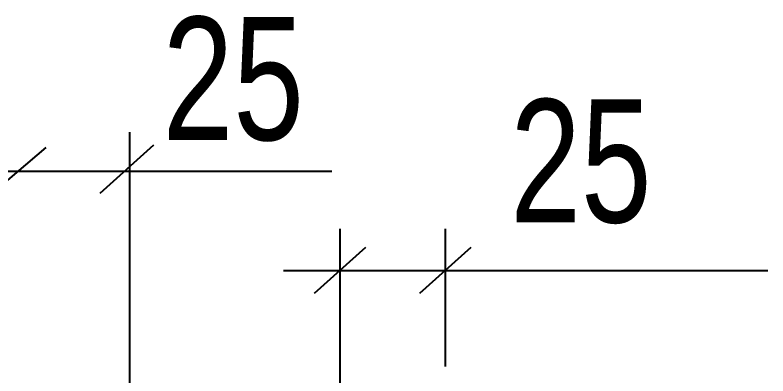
# Model space of a CAD drawing. Header units: millimetres. Extents: x -232 to 609, y -265 to 329.
# Drawn here: x 308.5 to 321.03, y -225.96 to -219.95 of the extents above; entities that cross this region are included whole.
import ezdxf

# ---------------------------------------------------------------- set-up
doc = ezdxf.new("R2010")
doc.units = ezdxf.units.MM
doc.styles.add('Arial Narrow', font='ARIALN.TTF', dxfattribs={"height": 0.2})

# ---------------------------------------------------------------- blocks, each defined once
blk = doc.blocks.new('0_TCM_4503_AIVD_AD_NOTE_BLOCK-43780186-28090')
at = {"color": 7, "linetype": 'Continuous'}
for p, q in [((310.401, -221.9), (310.401, -227.058)), ((309.012, -222.153), (308.116, -222.917)), ((310.805, -222.117), (309.908, -222.917)), ((307.513, -222.545), (313.769, -222.545)), ((313.901, -223.508), (313.901, -227.108)), ((315.654, -223.508), (315.654, -225.798)), ((314.329, -223.817), (313.474, -224.581)), ((316.081, -223.817), (315.226, -224.581)), ((312.964, -224.199), (321.026, -224.199))]:
    blk.add_line(p, q, dxfattribs=at)
at = {"color": 7, "linetype": 'Continuous', "style": 'Arial Narrow', "width": 0.9}
for p in [(310.954, -222.03), (316.738, -223.401)]:
    blk.add_text('25', height=2.051, dxfattribs=at).set_placement(p)

msp = doc.modelspace()

# ---------------------------------------------------------------- block references
msp.add_blockref('0_TCM_4503_AIVD_AD_NOTE_BLOCK-43780186-28090', (0, 0))

doc.saveas('drawing.dxf')
